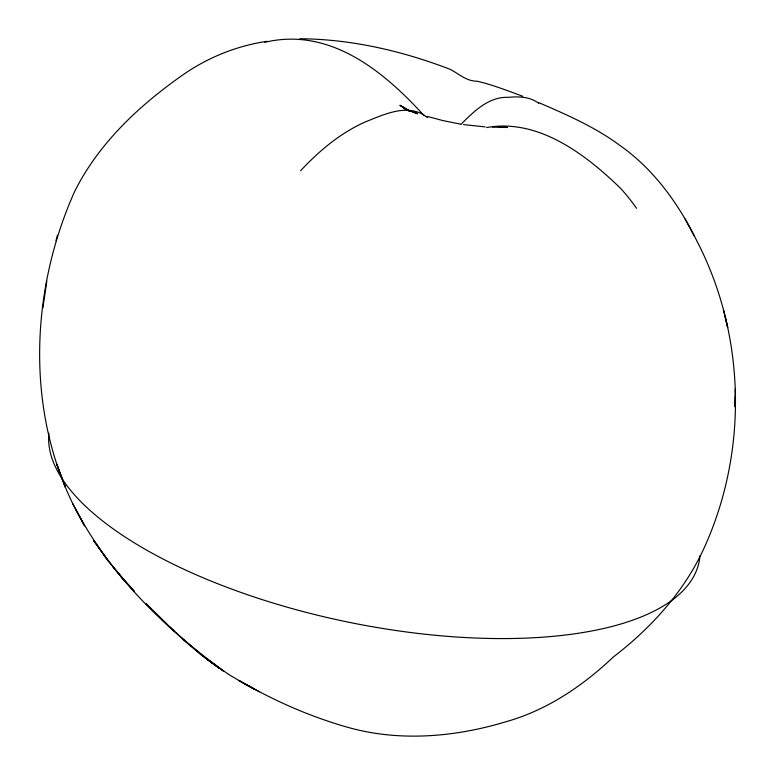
<?xml version="1.0" encoding="UTF-8"?>
<svg xmlns="http://www.w3.org/2000/svg" width="775" height="775" viewBox="0 0 775 775"><rect width="100%" height="100%" fill="white"/><g stroke="black" fill="none" stroke-linecap="round" stroke-linejoin="round"><path stroke-width="1.16" d="M267.036 41.307C236.714 45.812 207.623 57.524 182.542 75.127C138.977 105.662 98.628 143.423 74.584 191.599C31.107 288.901 25.623 406.575 72.782 503.711C107.861 573.093 165.385 629.591 228.276 674.173C265.205 696.57 304.769 715.015 346.357 726.911C398.699 742.101 455.022 737.257 506.627 721.544C547.295 709.987 582.897 685.846 613.316 656.997C651.92 627.353 685.575 590.143 705.337 545.261C748.146 449.364 745.337 334.19 696.822 240.851C678.58 203.718 653.606 168.882 619.322 145.022C594.609 126.819 566.351 114.497 538.296 102.445M735.32 388.885L735.097 406.749L735.272 396.693M46.781 281.296L42.906 307.762M55.974 240.802L57.476 235.174M300.593 170.752C319.242 150.757 340.661 132.719 365.897 121.685C384.884 114.109 409.055 102.503 427.5 117.635M460.902 124.417C473.777 111.552 488.57 96.613 508.206 97.33C517.584 96.497 527.697 96.497 536.019 101.506A126.16 58.106 -70.3 0 1 538.712 103.327M264.779 42.296C329.627 26.902 383.363 70.854 424.216 115.766M486.632 127.565C538.16 118.178 585.561 154.341 620.397 188.16A174.075 149.197 74 0 1 636.507 208.301M492.454 127.09L507.276 127.487L498.373 126.955M299.867 38.75C351.375 39.108 402.322 50.966 450.246 69.353C458.974 73.877 466.453 81.317 477.061 81.21C492.687 84.775 507.635 90.772 522.66 96.226M485.179 126.887L463.44 124.601M460.321 124.097L442.845 120.561L427.277 116.395M407.078 109.788L417.522 113.692L415.332 112.85M404.085 108.568L417.522 113.692M405.683 108.578L401.15 106.068L408.27 110.496M259.354 691.736L244.348 683.618L250.228 686.805M409.607 111.319L399.881 105.255L409.713 111.397M181.834 638.145L202.411 655.795L218.996 668.002L202.411 655.795L185.99 641.971L169.657 626.83M174.104 631.034L145.874 603.415L150.873 608.365M112.792 566.535L123.264 579.216L107.89 560.587L93.736 540.708L107.89 560.587M685.158 219.005L694.119 235.774M76.26 510.328L84.582 525.896L72.782 503.711M723.511 309.981L727.706 327.602L725.1 316.462M699.98 555.646A331.487 129.619 11.6 0 1 362.293 624.892A331.487 129.619 11.6 0 1 48.941 433.235M254.161 688.985L238.719 680.45L254.161 688.985M211.943 662.799L207.002 659.283L223.481 671.072L211.943 662.799M129.706 586.21L118.478 573.616L134.337 591.451L129.706 586.21M59.288 470.88L56.711 464.041L65.41 487.233L59.288 470.88"/></g></svg>
